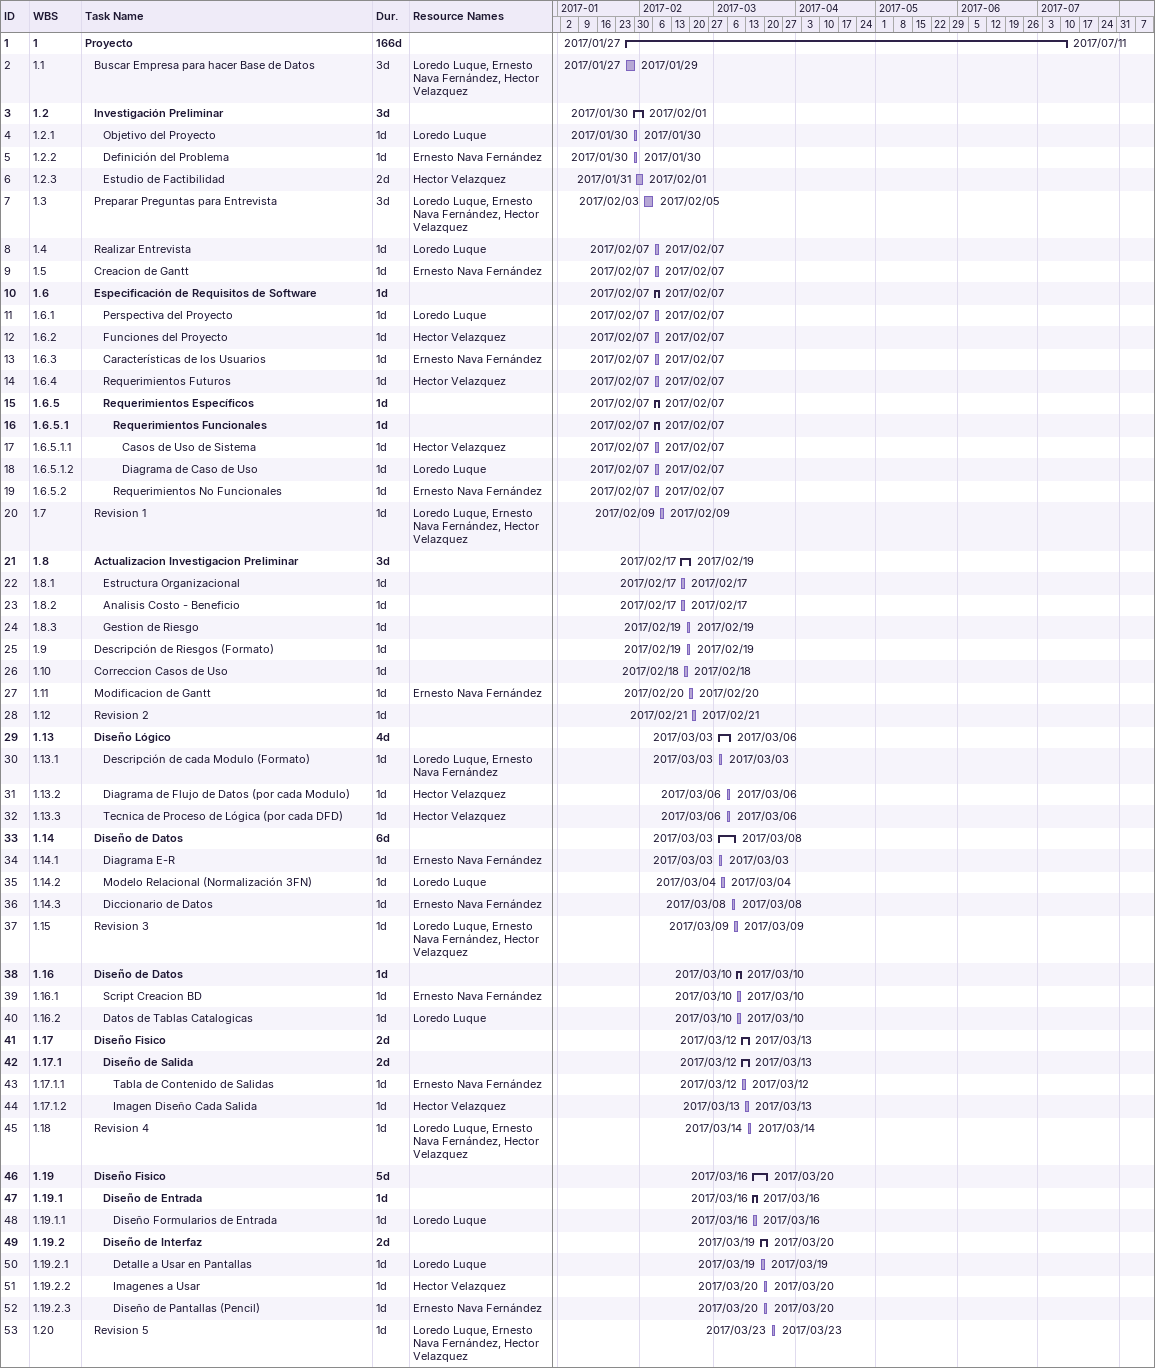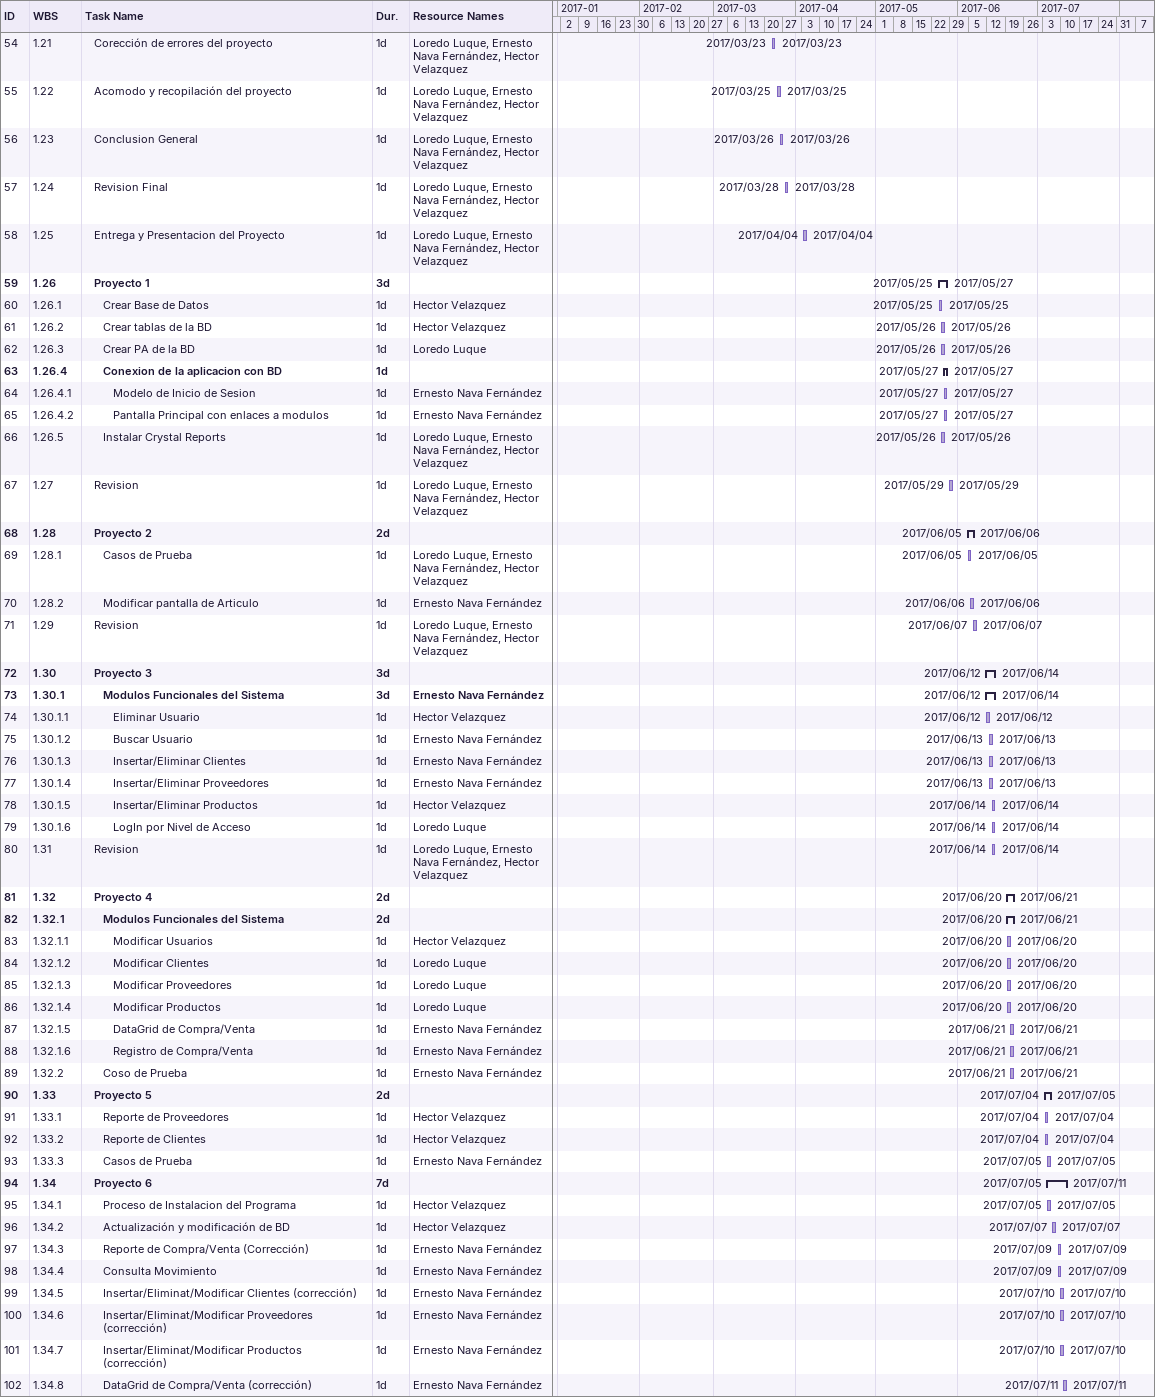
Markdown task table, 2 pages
| ID | WBS | Task | Duration | Start | Finish | Resources |
|---|---|---|---|---|---|---|
| 1 | 1 | **Proyecto** | 166d | 2017-01-27 | 2017-07-11 |  |
| 2 | 1.1 | Buscar Empresa para hacer Base de Datos | 3d | 2017-01-27 | 2017-01-29 | Loredo Luque, Ernesto Nava Fernández, Hector Velazquez |
| 3 | 1.2 | **Investigación Preliminar** | 3d | 2017-01-30 | 2017-02-01 |  |
| 4 | 1.2.1 | Objetivo del Proyecto | 1d | 2017-01-30 | 2017-01-30 | Loredo Luque |
| 5 | 1.2.2 | Definición del Problema | 1d | 2017-01-30 | 2017-01-30 | Ernesto Nava Fernández |
| 6 | 1.2.3 | Estudio de Factibilidad | 2d | 2017-01-31 | 2017-02-01 | Hector Velazquez |
| 7 | 1.3 | Preparar Preguntas para Entrevista | 3d | 2017-02-03 | 2017-02-05 | Loredo Luque, Ernesto Nava Fernández, Hector Velazquez |
| 8 | 1.4 | Realizar Entrevista | 1d | 2017-02-07 | 2017-02-07 | Loredo Luque |
| 9 | 1.5 | Creacion de Gantt | 1d | 2017-02-07 | 2017-02-07 | Ernesto Nava Fernández |
| 10 | 1.6 | **Especificación de Requisitos de Software** | 1d | 2017-02-07 | 2017-02-07 |  |
| 11 | 1.6.1 | Perspectiva del Proyecto | 1d | 2017-02-07 | 2017-02-07 | Loredo Luque |
| 12 | 1.6.2 | Funciones del Proyecto | 1d | 2017-02-07 | 2017-02-07 | Hector Velazquez |
| 13 | 1.6.3 | Características de los Usuarios | 1d | 2017-02-07 | 2017-02-07 | Ernesto Nava Fernández |
| 14 | 1.6.4 | Requerimientos Futuros | 1d | 2017-02-07 | 2017-02-07 | Hector Velazquez |
| 15 | 1.6.5 | **Requerimientos Específicos** | 1d | 2017-02-07 | 2017-02-07 |  |
| 16 | 1.6.5.1 | **Requerimientos Funcionales** | 1d | 2017-02-07 | 2017-02-07 |  |
| 17 | 1.6.5.1.1 | Casos de Uso de Sistema | 1d | 2017-02-07 | 2017-02-07 | Hector Velazquez |
| 18 | 1.6.5.1.2 | Diagrama de Caso de Uso | 1d | 2017-02-07 | 2017-02-07 | Loredo Luque |
| 19 | 1.6.5.2 | Requerimientos No Funcionales | 1d | 2017-02-07 | 2017-02-07 | Ernesto Nava Fernández |
| 20 | 1.7 | Revision 1 | 1d | 2017-02-09 | 2017-02-09 | Loredo Luque, Ernesto Nava Fernández, Hector Velazquez |
| 21 | 1.8 | **Actualizacion Investigacion Preliminar** | 3d | 2017-02-17 | 2017-02-19 |  |
| 22 | 1.8.1 | Estructura Organizacional | 1d | 2017-02-17 | 2017-02-17 |  |
| 23 | 1.8.2 | Analisis Costo - Beneficio | 1d | 2017-02-17 | 2017-02-17 |  |
| 24 | 1.8.3 | Gestion de Riesgo | 1d | 2017-02-19 | 2017-02-19 |  |
| 25 | 1.9 | Descripción de Riesgos (Formato) | 1d | 2017-02-19 | 2017-02-19 |  |
| 26 | 1.10 | Correccion Casos de Uso | 1d | 2017-02-18 | 2017-02-18 |  |
| 27 | 1.11 | Modificacion de Gantt | 1d | 2017-02-20 | 2017-02-20 | Ernesto Nava Fernández |
| 28 | 1.12 | Revision 2 | 1d | 2017-02-21 | 2017-02-21 |  |
| 29 | 1.13 | **Diseño Lógico** | 4d | 2017-03-03 | 2017-03-06 |  |
| 30 | 1.13.1 | Descripción de cada Modulo (Formato) | 1d | 2017-03-03 | 2017-03-03 | Loredo Luque, Ernesto Nava Fernández |
| 31 | 1.13.2 | Diagrama de Flujo de Datos (por cada Modulo) | 1d | 2017-03-06 | 2017-03-06 | Hector Velazquez |
| 32 | 1.13.3 | Tecnica de Proceso de Lógica (por cada DFD) | 1d | 2017-03-06 | 2017-03-06 | Hector Velazquez |
| 33 | 1.14 | **Diseño de Datos** | 6d | 2017-03-03 | 2017-03-08 |  |
| 34 | 1.14.1 | Diagrama E-R | 1d | 2017-03-03 | 2017-03-03 | Ernesto Nava Fernández |
| 35 | 1.14.2 | Modelo Relacional (Normalización 3FN) | 1d | 2017-03-04 | 2017-03-04 | Loredo Luque |
| 36 | 1.14.3 | Diccionario de Datos | 1d | 2017-03-08 | 2017-03-08 | Ernesto Nava Fernández |
| 37 | 1.15 | Revision 3 | 1d | 2017-03-09 | 2017-03-09 | Loredo Luque, Ernesto Nava Fernández, Hector Velazquez |
| 38 | 1.16 | **Diseño de Datos** | 1d | 2017-03-10 | 2017-03-10 |  |
| 39 | 1.16.1 | Script Creacion BD | 1d | 2017-03-10 | 2017-03-10 | Ernesto Nava Fernández |
| 40 | 1.16.2 | Datos de Tablas Catalogicas | 1d | 2017-03-10 | 2017-03-10 | Loredo Luque |
| 41 | 1.17 | **Diseño Fisico** | 2d | 2017-03-12 | 2017-03-13 |  |
| 42 | 1.17.1 | **Diseño de Salida** | 2d | 2017-03-12 | 2017-03-13 |  |
| 43 | 1.17.1.1 | Tabla de Contenido de Salidas | 1d | 2017-03-12 | 2017-03-12 | Ernesto Nava Fernández |
| 44 | 1.17.1.2 | Imagen Diseño Cada Salida | 1d | 2017-03-13 | 2017-03-13 | Hector Velazquez |
| 45 | 1.18 | Revision 4 | 1d | 2017-03-14 | 2017-03-14 | Loredo Luque, Ernesto Nava Fernández, Hector Velazquez |
| 46 | 1.19 | **Diseño Fisico** | 5d | 2017-03-16 | 2017-03-20 |  |
| 47 | 1.19.1 | **Diseño de Entrada** | 1d | 2017-03-16 | 2017-03-16 |  |
| 48 | 1.19.1.1 | Diseño Formularios de Entrada | 1d | 2017-03-16 | 2017-03-16 | Loredo Luque |
| 49 | 1.19.2 | **Diseño de Interfaz** | 2d | 2017-03-19 | 2017-03-20 |  |
| 50 | 1.19.2.1 | Detalle a Usar en Pantallas | 1d | 2017-03-19 | 2017-03-19 | Loredo Luque |
| 51 | 1.19.2.2 | Imagenes a Usar | 1d | 2017-03-20 | 2017-03-20 | Hector Velazquez |
| 52 | 1.19.2.3 | Diseño de Pantallas (Pencil) | 1d | 2017-03-20 | 2017-03-20 | Ernesto Nava Fernández |
| 53 | 1.20 | Revision 5 | 1d | 2017-03-23 | 2017-03-23 | Loredo Luque, Ernesto Nava Fernández, Hector Velazquez |
| 54 | 1.21 | Corección de errores del proyecto | 1d | 2017-03-23 | 2017-03-23 | Loredo Luque, Ernesto Nava Fernández, Hector Velazquez |
| 55 | 1.22 | Acomodo y recopilación del proyecto | 1d | 2017-03-25 | 2017-03-25 | Loredo Luque, Ernesto Nava Fernández, Hector Velazquez |
| 56 | 1.23 | Conclusion General | 1d | 2017-03-26 | 2017-03-26 | Loredo Luque, Ernesto Nava Fernández, Hector Velazquez |
| 57 | 1.24 | Revision Final | 1d | 2017-03-28 | 2017-03-28 | Loredo Luque, Ernesto Nava Fernández, Hector Velazquez |
| 58 | 1.25 | Entrega y Presentacion del Proyecto | 1d | 2017-04-04 | 2017-04-04 | Loredo Luque, Ernesto Nava Fernández, Hector Velazquez |
| 59 | 1.26 | **Proyecto 1** | 3d | 2017-05-25 | 2017-05-27 |  |
| 60 | 1.26.1 | Crear Base de Datos | 1d | 2017-05-25 | 2017-05-25 | Hector Velazquez |
| 61 | 1.26.2 | Crear tablas de la BD | 1d | 2017-05-26 | 2017-05-26 | Hector Velazquez |
| 62 | 1.26.3 | Crear PA de la BD | 1d | 2017-05-26 | 2017-05-26 | Loredo Luque |
| 63 | 1.26.4 | **Conexion de la aplicacion con BD** | 1d | 2017-05-27 | 2017-05-27 |  |
| 64 | 1.26.4.1 | Modelo de Inicio de Sesion | 1d | 2017-05-27 | 2017-05-27 | Ernesto Nava Fernández |
| 65 | 1.26.4.2 | Pantalla Principal con enlaces a modulos | 1d | 2017-05-27 | 2017-05-27 | Ernesto Nava Fernández |
| 66 | 1.26.5 | Instalar Crystal Reports | 1d | 2017-05-26 | 2017-05-26 | Loredo Luque, Ernesto Nava Fernández, Hector Velazquez |
| 67 | 1.27 | Revision | 1d | 2017-05-29 | 2017-05-29 | Loredo Luque, Ernesto Nava Fernández, Hector Velazquez |
| 68 | 1.28 | **Proyecto 2** | 2d | 2017-06-05 | 2017-06-06 |  |
| 69 | 1.28.1 | Casos de Prueba | 1d | 2017-06-05 | 2017-06-05 | Loredo Luque, Ernesto Nava Fernández, Hector Velazquez |
| 70 | 1.28.2 | Modificar pantalla de Articulo | 1d | 2017-06-06 | 2017-06-06 | Ernesto Nava Fernández |
| 71 | 1.29 | Revision | 1d | 2017-06-07 | 2017-06-07 | Loredo Luque, Ernesto Nava Fernández, Hector Velazquez |
| 72 | 1.30 | **Proyecto 3** | 3d | 2017-06-12 | 2017-06-14 |  |
| 73 | 1.30.1 | **Modulos Funcionales del Sistema** | 3d | 2017-06-12 | 2017-06-14 | Ernesto Nava Fernández |
| 74 | 1.30.1.1 | Eliminar Usuario | 1d | 2017-06-12 | 2017-06-12 | Hector Velazquez |
| 75 | 1.30.1.2 | Buscar Usuario | 1d | 2017-06-13 | 2017-06-13 | Ernesto Nava Fernández |
| 76 | 1.30.1.3 | Insertar/Eliminar Clientes | 1d | 2017-06-13 | 2017-06-13 | Ernesto Nava Fernández |
| 77 | 1.30.1.4 | Insertar/Eliminar Proveedores | 1d | 2017-06-13 | 2017-06-13 | Ernesto Nava Fernández |
| 78 | 1.30.1.5 | Insertar/Eliminar Productos | 1d | 2017-06-14 | 2017-06-14 | Hector Velazquez |
| 79 | 1.30.1.6 | LogIn por Nivel de Acceso | 1d | 2017-06-14 | 2017-06-14 | Loredo Luque |
| 80 | 1.31 | Revision | 1d | 2017-06-14 | 2017-06-14 | Loredo Luque, Ernesto Nava Fernández, Hector Velazquez |
| 81 | 1.32 | **Proyecto 4** | 2d | 2017-06-20 | 2017-06-21 |  |
| 82 | 1.32.1 | **Modulos Funcionales del Sistema** | 2d | 2017-06-20 | 2017-06-21 |  |
| 83 | 1.32.1.1 | Modificar Usuarios | 1d | 2017-06-20 | 2017-06-20 | Hector Velazquez |
| 84 | 1.32.1.2 | Modificar Clientes | 1d | 2017-06-20 | 2017-06-20 | Loredo Luque |
| 85 | 1.32.1.3 | Modificar Proveedores | 1d | 2017-06-20 | 2017-06-20 | Loredo Luque |
| 86 | 1.32.1.4 | Modificar Productos | 1d | 2017-06-20 | 2017-06-20 | Loredo Luque |
| 87 | 1.32.1.5 | DataGrid de Compra/Venta | 1d | 2017-06-21 | 2017-06-21 | Ernesto Nava Fernández |
| 88 | 1.32.1.6 | Registro de Compra/Venta | 1d | 2017-06-21 | 2017-06-21 | Ernesto Nava Fernández |
| 89 | 1.32.2 | Coso de Prueba | 1d | 2017-06-21 | 2017-06-21 | Ernesto Nava Fernández |
| 90 | 1.33 | **Proyecto 5** | 2d | 2017-07-04 | 2017-07-05 |  |
| 91 | 1.33.1 | Reporte de Proveedores | 1d | 2017-07-04 | 2017-07-04 | Hector Velazquez |
| 92 | 1.33.2 | Reporte de Clientes | 1d | 2017-07-04 | 2017-07-04 | Hector Velazquez |
| 93 | 1.33.3 | Casos de Prueba | 1d | 2017-07-05 | 2017-07-05 | Ernesto Nava Fernández |
| 94 | 1.34 | **Proyecto 6** | 7d | 2017-07-05 | 2017-07-11 |  |
| 95 | 1.34.1 | Proceso de Instalacion del Programa | 1d | 2017-07-05 | 2017-07-05 | Hector Velazquez |
| 96 | 1.34.2 | Actualización y modificación de BD | 1d | 2017-07-07 | 2017-07-07 | Hector Velazquez |
| 97 | 1.34.3 | Reporte de Compra/Venta (Corrección) | 1d | 2017-07-09 | 2017-07-09 | Ernesto Nava Fernández |
| 98 | 1.34.4 | Consulta Movimiento | 1d | 2017-07-09 | 2017-07-09 | Ernesto Nava Fernández |
| 99 | 1.34.5 | Insertar/Eliminat/Modificar Clientes (corrección) | 1d | 2017-07-10 | 2017-07-10 | Ernesto Nava Fernández |
| 100 | 1.34.6 | Insertar/Eliminat/Modificar Proveedores (corrección) | 1d | 2017-07-10 | 2017-07-10 | Ernesto Nava Fernández |
| 101 | 1.34.7 | Insertar/Eliminat/Modificar Productos (corrección) | 1d | 2017-07-10 | 2017-07-10 | Ernesto Nava Fernández |
| 102 | 1.34.8 | DataGrid de Compra/Venta (corrección) | 1d | 2017-07-11 | 2017-07-11 | Ernesto Nava Fernández |
